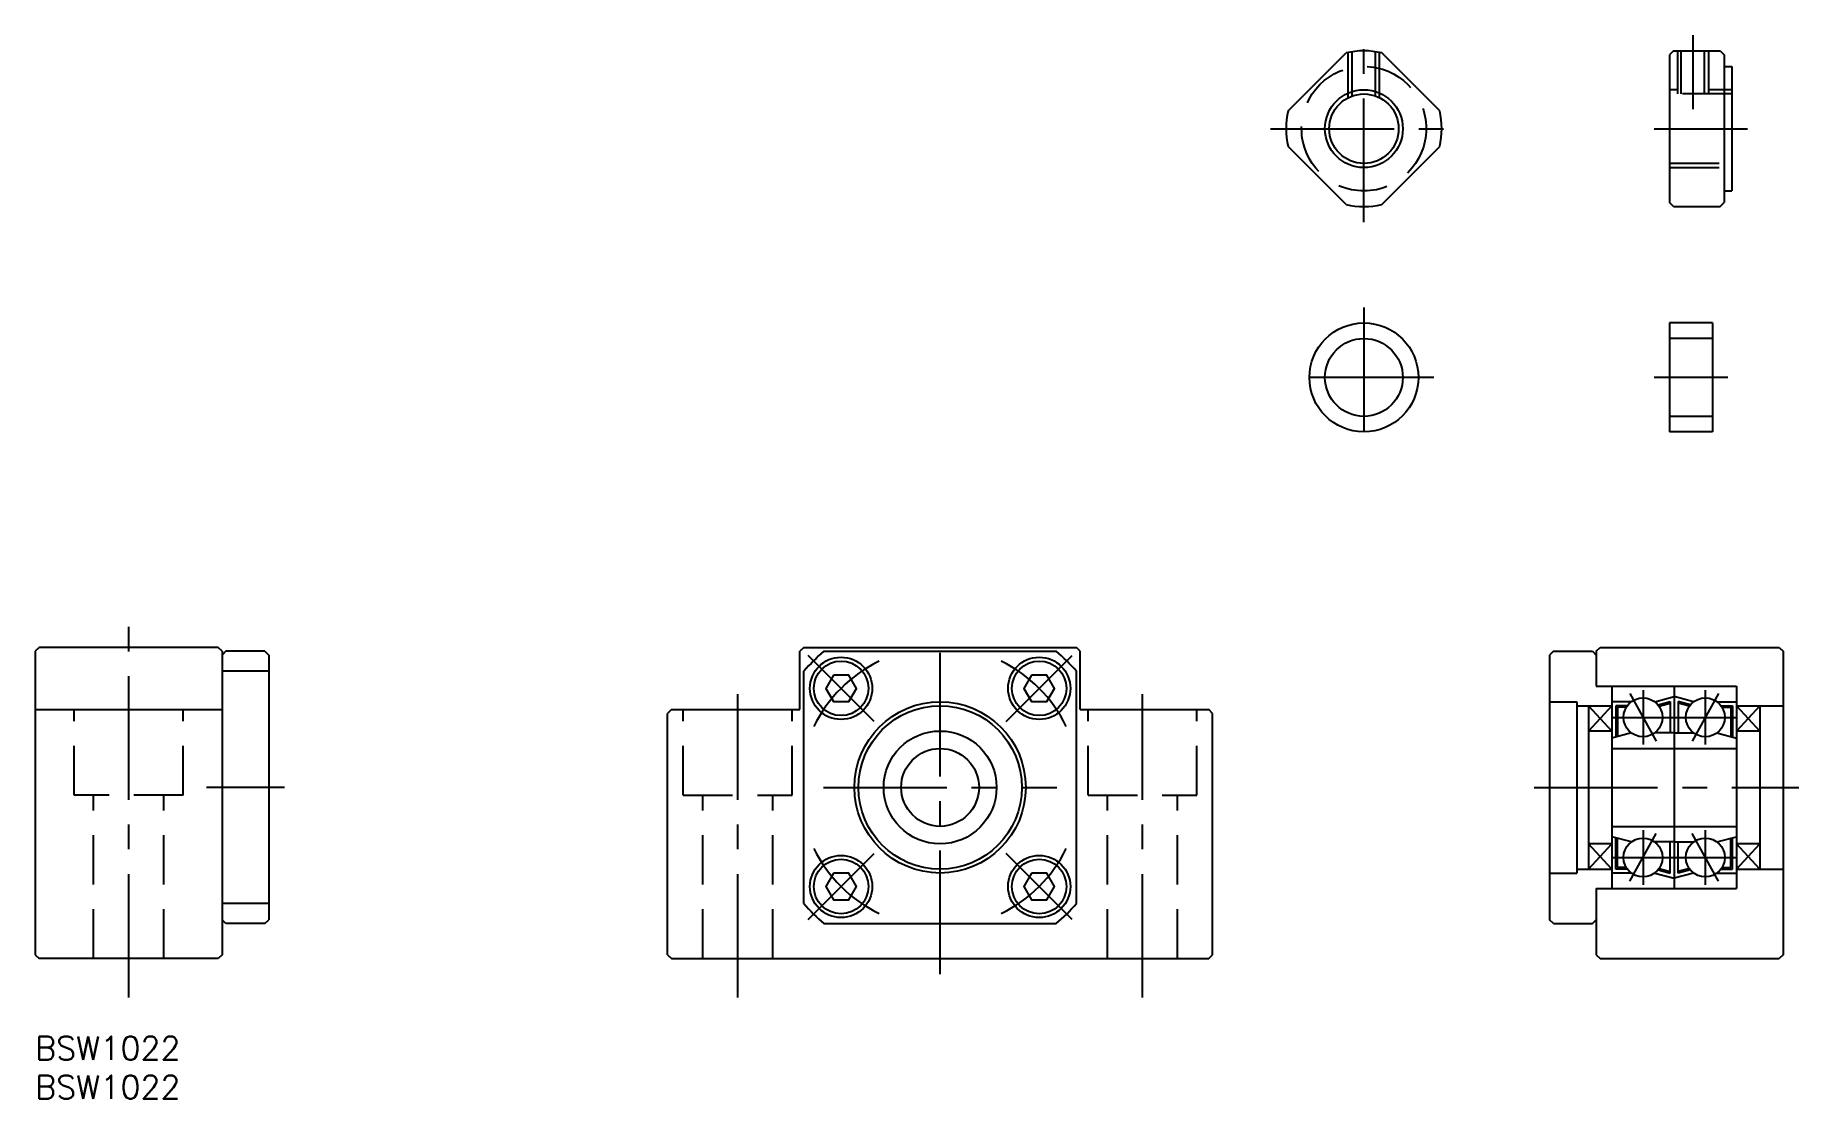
# Model space of a CAD drawing. Extents: x 0 to 227, y -8 to 129.
import ezdxf

# ---------------------------------------------------------------- set-up
doc = ezdxf.new("R2010")
doc.units = 0
doc.header["$LTSCALE"] = 0.5
doc.linetypes.add('CENTER', pattern=[50.8, 31.75, -6.35, 6.35, -6.35])
doc.linetypes.add('DASHED', pattern=[19.05, 12.7, -6.35])
for name, color, linetype in [('MSM_CENTER', 1, 'CENTER'), ('MSM_CONTINUOUS', 7, 'CONTINUOUS'), ('MSM_DASHED', 4, 'DASHED'), ('MSM_NARROW', 5, 'CONTINUOUS'), ('MSM_PART_NUMBER', 7, 'CONTINUOUS')]:
    doc.layers.add(name, color=color, linetype=linetype)
doc.styles.get("Standard").update_dxf_attribs({"font": 'txt.shx', "height": 3, "bigfont": 'bigfont.shx'})

# ---------------------------------------------------------------- blocks, each defined once
blk = doc.blocks.new('*U47')
at = {"layer": 'MSM_PART_NUMBER'}
blk.add_text('BSW1022', height=3, dxfattribs=at).set_placement((0, -3))
blk = doc.blocks.new('*U48')
at = {"layer": 'MSM_PART_NUMBER'}
blk.add_text('BSW1022', height=3, dxfattribs=at).set_placement((0, -8))

msp = doc.modelspace()

# ---------------------------------------------------------------- linework, layer by layer
at = {"layer": 'MSM_CENTER', "color": 1, "linetype": 'CENTER'}
for p, q in [((170.68, 104.64), (170.68, 128.64)), ((158.68, 116.64), (182.68, 116.64))]:
    msp.add_line(p, q, dxfattribs=at)
at = {"layer": 'MSM_CENTER'}
for p, q in [((212.95, 128.64), (212.95, 119.14)), ((207.95, 116.64), (219.95, 116.64)), ((170.68, 93.68), (170.68, 75.68)), ((179.68, 84.68), (161.68, 84.68)), ((217.45, 84.68), (207.95, 84.68)), ((12, 5), (12, 52.85)), ((116.24, 8), (116.24, 52)), ((107.76, 40.49), (99.27, 48.97)), ((124.73, 40.49), (133.21, 48.97)), ((90.24, 5), (90.24, 44)), ((142.24, 5), (142.24, 44)), ((204.84, 44.06), (208.24, 37.94)), ((206.54, 44.5), (206.54, 37.5)), ((216.24, 44.06), (212.84, 37.94)), ((214.54, 44.5), (214.54, 37.5)), ((202.54, 41), (218.54, 41)), ((32, 32), (22, 32)), ((101.24, 32), (131.24, 32)), ((192.54, 32), (226.54, 32)), ((204.84, 19.94), (208.24, 26.06)), ((206.54, 26.5), (206.54, 19.5)), ((216.24, 19.94), (212.84, 26.06)), ((214.54, 26.5), (214.54, 19.5)), ((99.27, 15.03), (107.76, 23.51)), ((133.21, 15.03), (124.73, 23.51)), ((202.54, 23), (218.54, 23))]:
    msp.add_line(p, q, dxfattribs=at)
for start, end in [(115.8119, 154.1881), (25.8119, 64.1881), (205.8119, 244.1881), (295.8119, 334.1881)]:
    msp.add_arc((116.24, 32), 18, start, end, dxfattribs=at)
at = {"layer": 'MSM_CONTINUOUS'}
for p, q in [((160.95, 118.93), (168.4, 126.38)), ((180.42, 118.93), (172.97, 126.38)), ((210.45, 126.64), (209.95, 126.14)), ((209.95, 126.14), (209.95, 107.14)), ((210.45, 126.64), (216.45, 126.64)), ((216.45, 126.64), (216.95, 126.14)), ((216.95, 126.14), (216.95, 124.64)), ((216.95, 124.64), (217.95, 124.64)), ((216.95, 124.64), (216.95, 108.64)), ((217.95, 124.64), (217.95, 108.64)), ((168.4, 106.91), (160.95, 114.36)), ((172.97, 106.91), (180.42, 114.36)), ((210.45, 106.64), (209.95, 107.14)), ((210.45, 106.64), (216.45, 106.64)), ((216.45, 106.64), (216.95, 107.14)), ((216.95, 108.64), (217.95, 108.64)), ((216.95, 108.64), (216.95, 107.14)), ((215.45, 91.68), (209.95, 91.68)), ((209.95, 91.68), (209.95, 77.68)), ((215.45, 91.68), (215.45, 77.68)), ((215.45, 77.68), (209.95, 77.68)), ((0.5, 50), (0, 49.5)), ((23.5, 50), (0.5, 50)), ((24, 49.5), (23.5, 50)), ((98.74, 50), (98.24, 49.5)), ((98.74, 50), (133.74, 50)), ((134.24, 49.5), (133.74, 50)), ((200.54, 49.5), (201.04, 50)), ((201.04, 50), (224.04, 50)), ((224.04, 50), (224.54, 49.5)), ((0, 49.5), (0, 10.5)), ((24, 49.5), (24, 10.5)), ((24.5, 49.5), (24, 49)), ((29.5, 49.5), (24.5, 49.5)), ((29.5, 49.5), (30, 49)), ((30, 49), (30, 15)), ((98.24, 42), (98.24, 49.5)), ((101.32, 49.5), (131.17, 49.5)), ((134.24, 42), (134.24, 49.5)), ((195.04, 49.5), (194.54, 49)), ((194.54, 49), (194.54, 15)), ((195.04, 49.5), (200.04, 49.5)), ((200.04, 49.5), (200.54, 49)), ((200.54, 49.5), (200.54, 45)), ((224.54, 49.5), (224.54, 10.5)), ((30, 46.92), (24, 46.92)), ((98.74, 17.08), (98.74, 46.92)), ((133.74, 17.08), (133.74, 46.92)), ((200.54, 45), (218.54, 45)), ((202.54, 45), (202.54, 19)), ((208.04, 43), (210.54, 43.67)), ((210.54, 45), (210.54, 19)), ((213.04, 43), (210.54, 43.67)), ((218.54, 45), (218.54, 19)), ((0, 42), (24, 42)), ((81.74, 42), (81.24, 41.5)), ((81.24, 10.5), (81.24, 41.5)), ((81.74, 42), (98.24, 42)), ((134.24, 42), (150.74, 42)), ((151.24, 41.5), (150.74, 42)), ((151.24, 10.5), (151.24, 41.5)), ((194.54, 43), (198.04, 43)), ((198.04, 43), (198.04, 21)), ((198.04, 42.5), (202.54, 42.5)), ((199.54, 42.5), (199.54, 21.5)), ((205.04, 43), (202.54, 43)), ((203.04, 42.5), (203.04, 38.46)), ((204.54, 42.5), (203.04, 42.5)), ((203.24, 42.3), (203.24, 38.52)), ((204.41, 42.3), (203.24, 42.3)), ((208.47, 42.6), (210.04, 43.02)), ((208.6, 42.42), (210.04, 42.81)), ((210.04, 43.02), (210.04, 39)), ((211.04, 43.02), (211.04, 39)), ((212.62, 42.6), (211.04, 43.02)), ((212.49, 42.42), (211.04, 42.81)), ((216.04, 43), (218.54, 43)), ((216.54, 42.5), (218.04, 42.5)), ((216.68, 42.3), (217.84, 42.3)), ((217.84, 42.3), (217.84, 38.52)), ((218.04, 42.5), (218.04, 38.46)), ((218.54, 42.5), (224.54, 42.5)), ((221.54, 42.5), (221.54, 21.5)), ((202.54, 39.25), (199.54, 39.25)), ((205.04, 39), (202.54, 38.33)), ((210.54, 39), (208.04, 39)), ((210.54, 39), (213.04, 39)), ((216.04, 39), (218.54, 38.33)), ((221.54, 39.25), (218.54, 39.25)), ((202.54, 37), (218.54, 37)), ((202.54, 27), (218.54, 27)), ((205.04, 25), (202.54, 25.67)), ((203.04, 21.5), (203.04, 25.54)), ((203.24, 21.7), (203.24, 25.48)), ((210.54, 25), (208.04, 25)), ((210.04, 20.98), (210.04, 25)), ((210.54, 25), (213.04, 25)), ((211.04, 20.98), (211.04, 25)), ((216.04, 25), (218.54, 25.67)), ((217.84, 21.7), (217.84, 25.48)), ((218.04, 21.5), (218.04, 25.54)), ((202.54, 24.75), (199.54, 24.75)), ((221.54, 24.75), (218.54, 24.75)), ((194.54, 21), (198.04, 21)), ((198.04, 21.5), (202.54, 21.5)), ((205.04, 21), (202.54, 21)), ((204.54, 21.5), (203.04, 21.5)), ((204.41, 21.7), (203.24, 21.7)), ((208.04, 21), (210.54, 20.33)), ((208.47, 21.4), (210.04, 20.98)), ((208.6, 21.58), (210.04, 21.19)), ((213.04, 21), (210.54, 20.33)), ((212.49, 21.58), (211.04, 21.19)), ((212.62, 21.4), (211.04, 20.98)), ((216.04, 21), (218.54, 21)), ((216.54, 21.5), (218.04, 21.5)), ((216.68, 21.7), (217.84, 21.7)), ((218.54, 21.5), (224.54, 21.5)), ((200.54, 19), (218.54, 19)), ((200.54, 19), (200.54, 10.5)), ((30, 17.08), (24, 17.08)), ((24.5, 14.5), (24, 15)), ((29.5, 14.5), (24.5, 14.5)), ((29.5, 14.5), (30, 15)), ((101.32, 14.5), (131.17, 14.5)), ((195.04, 14.5), (194.54, 15)), ((195.04, 14.5), (200.04, 14.5)), ((200.04, 14.5), (200.54, 15)), ((0, 10.5), (0.5, 10)), ((23.5, 10), (0.5, 10)), ((24, 10.5), (23.5, 10)), ((81.24, 10.5), (81.74, 10)), ((81.74, 10), (150.74, 10)), ((150.74, 10), (151.24, 10.5)), ((200.54, 10.5), (201.04, 10)), ((201.04, 10), (224.04, 10)), ((224.54, 10.5), (224.04, 10))]:
    msp.add_line(p, q, dxfattribs=at)
for points in [[(102.53, 46.43), (101.55, 44.73), (102.53, 43.03), (104.5, 43.03), (105.48, 44.73), (104.5, 46.43)], [(127.99, 46.43), (127.01, 44.73), (127.99, 43.03), (129.95, 43.03), (130.94, 44.73), (129.95, 46.43)], [(102.53, 20.97), (101.55, 19.27), (102.53, 17.57), (104.5, 17.57), (105.48, 19.27), (104.5, 20.97)], [(127.99, 20.97), (127.01, 19.27), (127.99, 17.57), (129.95, 17.57), (130.94, 19.27), (129.95, 20.97)]]:
    msp.add_lwpolyline(points, close=True, dxfattribs=at)
for centre, radius in [((170.68, 116.64), 4.46), ((170.68, 84.68), 7), ((170.68, 84.68), 5), ((103.52, 44.73), 4), ((103.52, 44.73), 3.5), ((128.97, 44.73), 4), ((128.97, 44.73), 3.5), ((206.54, 41), 2.5), ((214.54, 41), 2.5), ((116.24, 32), 11), ((116.24, 32), 10.5), ((116.24, 32), 7.25), ((116.24, 32), 5), ((206.54, 23), 2.5), ((214.54, 23), 2.5), ((103.52, 19.27), 4), ((103.52, 19.27), 3.5), ((128.97, 19.27), 4), ((128.97, 19.27), 3.5)]:
    msp.add_circle(centre, radius, dxfattribs=at)
for centre, radius, start, end in [((170.68, 116.64), 10, 76.7883, 103.2117), ((170.68, 116.64), 10, 166.7883, 193.2117), ((170.68, 116.64), 10, 346.7883, 13.2117), ((170.68, 116.64), 10, 256.7883, 283.2117), ((116.24, 32), 23, 130.4591, 139.5409), ((116.24, 32), 23, 40.4591, 49.5409), ((116.24, 32), 23, 220.4591, 229.5409), ((116.24, 32), 23, 310.4591, 319.5409)]:
    msp.add_arc(centre, radius, start, end, dxfattribs=at)
at = {"layer": 'MSM_DASHED'}
for p, q in [((168.68, 120.68), (168.68, 126.44)), ((169.18, 120.89), (169.18, 126.53)), ((172.18, 120.89), (172.18, 126.53)), ((172.68, 120.68), (172.68, 126.44)), ((210.95, 126.64), (210.95, 121.14)), ((211.45, 121.1), (211.45, 126.64)), ((214.45, 121.1), (214.45, 126.64)), ((214.95, 126.64), (214.95, 121.14)), ((210.95, 121.64), (209.95, 121.64)), ((217.95, 121.1), (209.95, 121.1)), ((217.95, 121.64), (214.95, 121.64)), ((209.95, 112.19), (217.95, 112.19)), ((209.95, 111.64), (217.95, 111.64)), ((215.45, 89.68), (209.95, 89.68)), ((215.45, 79.68), (209.95, 79.68)), ((5, 31), (5, 42)), ((19, 31), (19, 42)), ((83.24, 31), (83.24, 42)), ((97.24, 31), (97.24, 42)), ((135.24, 31), (135.24, 42)), ((149.24, 31), (149.24, 42)), ((19, 31), (5, 31)), ((7.5, 10), (7.5, 31)), ((16.5, 10), (16.5, 31)), ((83.24, 31), (97.24, 31)), ((85.74, 10), (85.74, 31)), ((94.74, 10), (94.74, 31)), ((135.24, 31), (149.24, 31)), ((137.74, 10), (137.74, 31)), ((146.74, 10), (146.74, 31))]:
    msp.add_line(p, q, dxfattribs=at)
msp.add_circle((170.68, 116.64), 8, dxfattribs=at)
at = {"layer": 'MSM_NARROW'}
for p, q in [((202.54, 42.5), (199.54, 39.25)), ((199.54, 42.5), (202.54, 39.25)), ((221.54, 42.5), (218.54, 39.25)), ((218.54, 42.5), (221.54, 39.25)), ((202.54, 21.5), (199.54, 24.75)), ((199.54, 21.5), (202.54, 24.75)), ((221.54, 21.5), (218.54, 24.75)), ((218.54, 21.5), (221.54, 24.75))]:
    msp.add_line(p, q, dxfattribs=at)
msp.add_circle((170.68, 116.64), 5, dxfattribs=at)

# ---------------------------------------------------------------- block references
at = {"layer": 'MSM_CONTINUOUS'}
for name in ['*U47', '*U48']:
    msp.add_blockref(name, (0, 0), dxfattribs=at)

doc.saveas('drawing.dxf')
